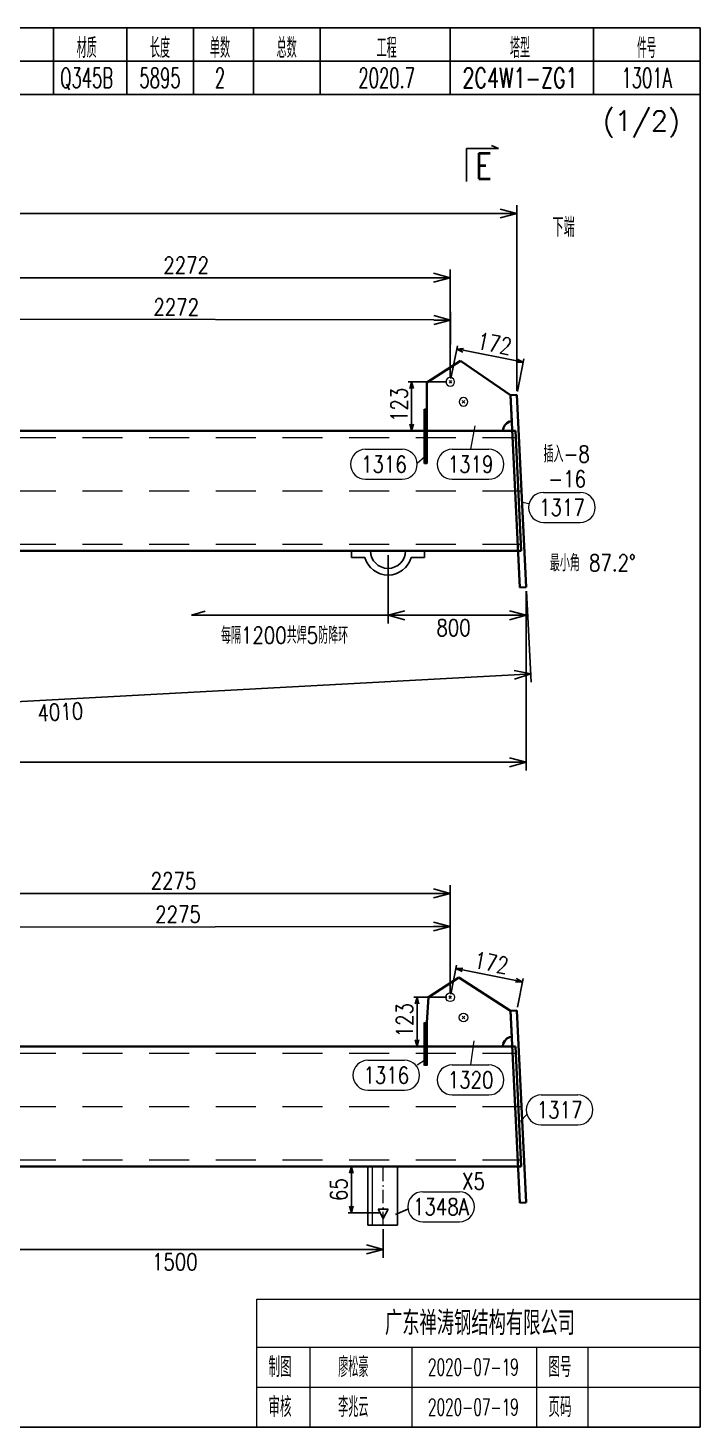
# Model space of a CAD drawing. Extents: x 154981 to 165753, y -86801 to -82885.
# Drawn here: x 157220.3 to 157321.1, y -83536.7 to -83326.7 of the extents above; entities that cross this region are included whole.
import ezdxf
from ezdxf.enums import TextEntityAlignment as Align

# ---------------------------------------------------------------- set-up
doc = ezdxf.new("R2010")
doc.units = 0
doc.header["$MEASUREMENT"] = 0
for name, pattern in [('虚线', [2.75, 2, -0.75]), ('长一点画线', [16.5, 10, -3, 0.5, -3]), ('长虚线', [10, 6, -4])]:
    doc.linetypes.add(name, pattern=pattern)
doc.layers.get('0').update_dxf_attribs({"linetype": 'CONTINUOUS', "lineweight": 25})
doc.layers.get('Defpoints').update_dxf_attribs({"linetype": 'CONTINUOUS'})
doc.layers.add('12', color=7, linetype='CONTINUOUS')
doc.layers.add('4', color=7, linetype='CONTINUOUS', lineweight=25)
doc.layers.add('5', color=7, linetype='CONTINUOUS', lineweight=25)
doc.styles.add('DimFont', font='simplex.shx', dxfattribs={"width": 0.8, "bigfont": 'gbhzfs.shx'})
doc.styles.get("Standard").update_dxf_attribs({"font": 'simplex.shx', "width": 0.7, "height": 3, "bigfont": 'gbhzfs.shx'})
doc.dimstyles.new('DHDxfDimStyleOpen30', dxfattribs={"dimtxt": 2.5, "dimasz": 2.5, "dimexe": 1.25, "dimexo": 0.625, "dimtad": 2, "dimtxsty": 'DimFont', "dimblk": 'OPEN30', "dimblk1": 'OPEN30', "dimblk2": 'OPEN30', "dimcen": 2.5, "dimadec": 0, "dimazin": 0, "dimtfac": 1, "dimtmove": 0, "dimatfit": 3, "dimfxl": 0, "dimarcsym": 0})

# ---------------------------------------------------------------- blocks, each defined once
blk = doc.blocks.new('_OPEN30')
at = {"color": 0, "linetype": 'ByBlock', "lineweight": -2}
for p, q in [((-1, 0.268), (0, 0)), ((0, 0), (-1, -0.268)), ((0, 0), (-1, 0))]:
    blk.add_line(p, q, dxfattribs=at)
blk = doc.blocks.new('*D593')
at = {"layer": '5', "color": 3, "linetype": 'Continuous', "lineweight": -2}
for p, q in [((157270.77, -83497.56), (157268.32, -83497.56)), ((157268.82, -83503.52), (157268.82, -83498.56)), ((157273.09, -83504.52), (157268.32, -83504.52))]:
    blk.add_line(p, q, dxfattribs=at)
at = {"layer": 'Defpoints', "color": 0, "linetype": 'Continuous'}
for p in [(157268.82, -83497.56), (157271.27, -83497.56), (157273.59, -83504.52)]:
    blk.add_point(p, dxfattribs=at)
at = {"layer": '5', "color": 3, "linetype": 'Continuous', "lineweight": -2}
for p, rotation in [((157268.82, -83497.56), 90), ((157268.82, -83504.52), 270)]:
    blk.add_blockref('_OPEN30', p, dxfattribs=dict(at, rotation=rotation))
at = {"layer": '5', "color": 6, "linetype": 'Continuous', "lineweight": 18, "insert": (157266.94, -83501.04), "char_height": 2.5, "attachment_point": 5, "rotation": 90, "style": 'DimFont'}
blk.add_mtext('65', dxfattribs=at)
blk = doc.blocks.new('*D596')
at = {"layer": '5', "color": 3, "linetype": 'Continuous', "lineweight": -2}
for p, q in [((157274.32, -83405.79), (157274.32, -83416.08)), ((157295.04, -83411.22), (157295.04, -83416.08)), ((157276.82, -83414.83), (157292.54, -83414.83))]:
    blk.add_line(p, q, dxfattribs=at)
at = {"layer": 'Defpoints', "color": 0, "linetype": 'Continuous'}
for p in [(157274.32, -83405.16), (157295.04, -83410.59), (157295.04, -83414.83)]:
    blk.add_point(p, dxfattribs=at)
at = {"layer": '5', "color": 3, "linetype": 'Continuous', "lineweight": -2, "xscale": 2.5, "yscale": 2.5, "zscale": 2.5, "rotation": 180}
blk.add_blockref('_OPEN30', (157274.32, -83414.83), dxfattribs=at)
at = {"layer": '5', "color": 3, "linetype": 'Continuous', "lineweight": -2, "xscale": 2.5, "yscale": 2.5, "zscale": 2.5}
blk.add_blockref('_OPEN30', (157295.04, -83414.83), dxfattribs=at)
at = {"layer": '5', "color": 6, "linetype": 'Continuous', "lineweight": 18, "insert": (157284.15, -83416.7), "char_height": 2.5, "attachment_point": 5, "style": 'DimFont'}
blk.add_mtext('800', dxfattribs=at)
blk = doc.blocks.new('*D592')
at = {"layer": '5', "color": 3, "linetype": 'Continuous', "lineweight": -2}
for p, q in [((157211.09, -83506.97), (157211.09, -83511.25)), ((157273.59, -83506.97), (157273.59, -83511.25)), ((157213.59, -83510), (157271.09, -83510))]:
    blk.add_line(p, q, dxfattribs=at)
at = {"layer": 'Defpoints', "color": 0, "linetype": 'Continuous'}
for p in [(157211.09, -83506.34), (157273.59, -83506.34), (157273.59, -83510)]:
    blk.add_point(p, dxfattribs=at)
at = {"layer": '5', "color": 3, "linetype": 'Continuous', "lineweight": -2, "xscale": 2.5, "yscale": 2.5, "zscale": 2.5, "rotation": 180}
blk.add_blockref('_OPEN30', (157211.09, -83510), dxfattribs=at)
at = {"layer": '5', "color": 3, "linetype": 'Continuous', "lineweight": -2, "xscale": 2.5, "yscale": 2.5, "zscale": 2.5}
blk.add_blockref('_OPEN30', (157273.59, -83510), dxfattribs=at)
at = {"layer": '5', "color": 6, "linetype": 'Continuous', "lineweight": 18, "insert": (157242.34, -83511.87), "char_height": 2.5, "attachment_point": 5, "style": 'DimFont'}
blk.add_mtext('1500', dxfattribs=at)
blk = doc.blocks.new('*D587')
at = {"layer": '5', "color": 3, "linetype": 'Continuous', "lineweight": -2}
for p, q in [((157047.89, -83383.2), (157047.89, -83353.26)), ((157050.39, -83354.51), (157291.14, -83354.51)), ((157293.64, -83381.11), (157293.64, -83353.26))]:
    blk.add_line(p, q, dxfattribs=at)
at = {"layer": 'Defpoints', "color": 0, "linetype": 'Continuous'}
for p in [(157293.64, -83354.51), (157293.64, -83381.73), (157047.89, -83383.82)]:
    blk.add_point(p, dxfattribs=at)
at = {"layer": '5', "color": 3, "linetype": 'Continuous', "lineweight": -2, "xscale": 2.5, "yscale": 2.5, "zscale": 2.5, "rotation": 180}
blk.add_blockref('_OPEN30', (157047.89, -83354.51), dxfattribs=at)
at = {"layer": '5', "color": 3, "linetype": 'Continuous', "lineweight": -2, "xscale": 2.5, "yscale": 2.5, "zscale": 2.5}
blk.add_blockref('_OPEN30', (157293.64, -83354.51), dxfattribs=at)
at = {"layer": '5', "color": 6, "linetype": 'Continuous', "lineweight": 18, "insert": (157170.36, -83352.21), "char_height": 2.5, "attachment_point": 5, "style": 'DimFont'}
blk.add_mtext('两端法兰最短5895', dxfattribs=at)
blk = doc.blocks.new('*D586')
at = {"layer": '5', "color": 3, "linetype": 'Continuous', "lineweight": -2}
for p, q in [((157047.89, -83409.13), (157047.89, -83438.14)), ((157295.04, -83411.22), (157295.04, -83438.14)), ((157050.39, -83436.89), (157292.54, -83436.89))]:
    blk.add_line(p, q, dxfattribs=at)
at = {"layer": 'Defpoints', "color": 0, "linetype": 'Continuous'}
for p in [(157047.89, -83408.5), (157295.04, -83410.59), (157295.04, -83436.89)]:
    blk.add_point(p, dxfattribs=at)
at = {"layer": '5', "color": 3, "linetype": 'Continuous', "lineweight": -2, "xscale": 2.5, "yscale": 2.5, "zscale": 2.5, "rotation": 180}
blk.add_blockref('_OPEN30', (157047.89, -83436.89), dxfattribs=at)
at = {"layer": '5', "color": 3, "linetype": 'Continuous', "lineweight": -2, "xscale": 2.5, "yscale": 2.5, "zscale": 2.5}
blk.add_blockref('_OPEN30', (157295.04, -83436.89), dxfattribs=at)
at = {"layer": '5', "color": 6, "linetype": 'Continuous', "lineweight": 18, "insert": (157171.47, -83439.19), "char_height": 2.5, "attachment_point": 5, "style": 'DimFont'}
blk.add_mtext('两端法兰最长5918', dxfattribs=at)
blk = doc.blocks.new('板孔21.5')
at = {"layer": '5', "color": 7, "linetype": 'Continuous', "lineweight": 13}
for p, q in [((-0.3, -0.3), (0.3, 0.3)), ((0.3, -0.3), (-0.3, 0.3))]:
    blk.add_line(p, q, dxfattribs=at)
blk.add_circle((0, 0), 1, dxfattribs=at)
blk = doc.blocks.new('*D658')
at = {"layer": '5', "color": 3, "linetype": 'Continuous', "lineweight": -2}
for p, q in [((157295.07, -83411.22), (157295.81, -83424.88)), ((157144.62, -83419.36), (157145.36, -83433.02)), ((157147.79, -83431.64), (157293.25, -83423.77))]:
    blk.add_line(p, q, dxfattribs=at)
at = {"layer": 'Defpoints', "color": 0, "linetype": 'Continuous'}
for p in [(157295.04, -83410.59), (157144.58, -83418.73), (157295.75, -83423.63)]:
    blk.add_point(p, dxfattribs=at)
at = {"layer": '5', "color": 3, "linetype": 'Continuous', "lineweight": -2, "xscale": 2.5, "yscale": 2.5, "zscale": 2.5}
for p, rotation in [((157295.75, -83423.63), 3.09657050387453), ((157145.29, -83431.77), 183.0965705038745)]:
    blk.add_blockref('_OPEN30', p, dxfattribs=dict(at, rotation=rotation))
at = {"layer": '5', "color": 6, "linetype": 'Continuous', "lineweight": 18, "insert": (157225.16, -83429.33), "char_height": 2.5, "attachment_point": 5, "rotation": 3.0966, "line_spacing_factor": 0.6, "style": 'DimFont'}
blk.add_mtext('4010', dxfattribs=at)
blk = doc.blocks.new('*D656')
at = {"layer": '5', "color": 3, "linetype": 'Continuous', "lineweight": -2}
for p, q in [((157283.76, -83379.28), (157284.73, -83374.36)), ((157285.61, -83375.05), (157293.62, -83376.63)), ((157293.74, -83381.24), (157294.7, -83376.33))]:
    blk.add_line(p, q, dxfattribs=at)
at = {"layer": 'Defpoints', "color": 0, "linetype": 'Continuous'}
for p in [(157294.61, -83376.82), (157283.66, -83379.77), (157293.64, -83381.73)]:
    blk.add_point(p, dxfattribs=at)
at = {"layer": '5', "color": 3, "linetype": 'Continuous', "lineweight": -2}
for p, rotation in [((157284.63, -83374.86), 168.865639606994), ((157294.61, -83376.82), 348.865639606994)]:
    blk.add_blockref('_OPEN30', p, dxfattribs=dict(at, rotation=rotation))
at = {"layer": '5', "color": 6, "linetype": 'Continuous', "lineweight": 18, "insert": (157290.3, -83374.06), "char_height": 2.5, "attachment_point": 5, "rotation": 348.8656, "line_spacing_factor": 0.6, "style": 'DimFont'}
blk.add_mtext('172', dxfattribs=at)
blk = doc.blocks.new('*D647')
at = {"layer": '5', "color": 3, "linetype": 'Continuous', "lineweight": -2}
for p, q in [((157283.16, -83379.77), (157277.36, -83379.77)), ((157277.86, -83386.16), (157277.86, -83380.77)), ((157283.16, -83387.16), (157277.36, -83387.16))]:
    blk.add_line(p, q, dxfattribs=at)
at = {"layer": 'Defpoints', "color": 0, "linetype": 'Continuous'}
for p in [(157277.86, -83379.77), (157283.66, -83379.77), (157283.66, -83387.16)]:
    blk.add_point(p, dxfattribs=at)
at = {"layer": '5', "color": 3, "linetype": 'Continuous', "lineweight": -2}
for p, rotation in [((157277.86, -83379.77), 90), ((157277.86, -83387.16), 270)]:
    blk.add_blockref('_OPEN30', p, dxfattribs=dict(at, rotation=rotation))
at = {"layer": '5', "color": 6, "linetype": 'Continuous', "lineweight": 18, "insert": (157275.99, -83383.24), "char_height": 2.5, "attachment_point": 5, "rotation": 90, "line_spacing_factor": 0.6, "style": 'DimFont'}
blk.add_mtext('123', dxfattribs=at)
blk = doc.blocks.new('*D643')
at = {"layer": '5', "color": 3, "linetype": 'Continuous', "lineweight": -2}
for p, q in [((157200.03, -83378.97), (157200.04, -83369.09)), ((157283.66, -83379.14), (157283.68, -83369.26)), ((157202.54, -83370.34), (157281.18, -83370.5))]:
    blk.add_line(p, q, dxfattribs=at)
at = {"layer": 'Defpoints', "color": 0, "linetype": 'Continuous'}
for p in [(157283.68, -83370.51), (157200.02, -83379.6), (157283.66, -83379.77)]:
    blk.add_point(p, dxfattribs=at)
at = {"layer": '5', "color": 3, "linetype": 'Continuous', "lineweight": -2, "xscale": 2.5, "yscale": 2.5, "zscale": 2.5}
for p, rotation in [((157200.04, -83370.34), 179.8854621221516), ((157283.68, -83370.51), 359.8854621221516)]:
    blk.add_blockref('_OPEN30', p, dxfattribs=dict(at, rotation=rotation))
at = {"layer": '5', "color": 6, "linetype": 'Continuous', "lineweight": 18, "insert": (157242.55, -83368.55), "char_height": 2.5, "attachment_point": 5, "rotation": 359.8855, "line_spacing_factor": 0.6, "style": 'DimFont'}
blk.add_mtext('2272', dxfattribs=at)
blk = doc.blocks.new('*D634')
at = {"layer": '5', "color": 3, "linetype": 'Continuous', "lineweight": -2}
for p, q in [((157200.02, -83378.97), (157200.02, -83362.91)), ((157283.66, -83379.14), (157283.66, -83362.91)), ((157202.52, -83364.16), (157281.16, -83364.16))]:
    blk.add_line(p, q, dxfattribs=at)
at = {"layer": 'Defpoints', "color": 0, "linetype": 'Continuous'}
for p in [(157283.66, -83364.16), (157200.02, -83379.6), (157283.66, -83379.77)]:
    blk.add_point(p, dxfattribs=at)
at = {"layer": '5', "color": 3, "linetype": 'Continuous', "lineweight": -2, "xscale": 2.5, "yscale": 2.5, "zscale": 2.5, "rotation": 180}
blk.add_blockref('_OPEN30', (157200.02, -83364.16), dxfattribs=at)
at = {"layer": '5', "color": 3, "linetype": 'Continuous', "lineweight": -2, "xscale": 2.5, "yscale": 2.5, "zscale": 2.5}
blk.add_blockref('_OPEN30', (157283.66, -83364.16), dxfattribs=at)
at = {"layer": '5', "color": 6, "linetype": 'Continuous', "lineweight": 18, "insert": (157244.04, -83362.29), "char_height": 2.5, "attachment_point": 5, "line_spacing_factor": 0.6, "style": 'DimFont'}
blk.add_mtext('2272', dxfattribs=at)
blk = doc.blocks.new('*D630')
at = {"layer": '5', "color": 3, "linetype": 'Continuous', "lineweight": -2}
for p, q in [((157283.76, -83471.67), (157284.61, -83467.36)), ((157285.49, -83468.05), (157293.51, -83469.63)), ((157293.74, -83473.64), (157294.58, -83469.33))]:
    blk.add_line(p, q, dxfattribs=at)
at = {"layer": 'Defpoints', "color": 0, "linetype": 'Continuous'}
for p in [(157294.49, -83469.82), (157283.66, -83472.16), (157293.64, -83474.13)]:
    blk.add_point(p, dxfattribs=at)
at = {"layer": '5', "color": 3, "linetype": 'Continuous', "lineweight": -2}
for p, rotation in [((157284.51, -83467.85), 168.8656846305238), ((157294.49, -83469.82), 348.8656846305238)]:
    blk.add_blockref('_OPEN30', p, dxfattribs=dict(at, rotation=rotation))
at = {"layer": '5', "color": 6, "linetype": 'Continuous', "lineweight": 18, "insert": (157289.82, -83466.99), "char_height": 2.5, "attachment_point": 5, "rotation": 348.8657, "line_spacing_factor": 0.6, "style": 'DimFont'}
blk.add_mtext('172', dxfattribs=at)
blk = doc.blocks.new('*D624')
at = {"layer": '5', "color": 3, "linetype": 'Continuous', "lineweight": -2}
for p, q in [((157283.16, -83472.16), (157278.17, -83472.16)), ((157278.67, -83478.56), (157278.67, -83473.16)), ((157283.16, -83479.56), (157278.17, -83479.56))]:
    blk.add_line(p, q, dxfattribs=at)
at = {"layer": 'Defpoints', "color": 0, "linetype": 'Continuous'}
for p in [(157278.67, -83472.16), (157283.66, -83472.16), (157283.66, -83479.56)]:
    blk.add_point(p, dxfattribs=at)
at = {"layer": '5', "color": 3, "linetype": 'Continuous', "lineweight": -2}
for p, rotation in [((157278.67, -83472.16), 90), ((157278.67, -83479.56), 270)]:
    blk.add_blockref('_OPEN30', p, dxfattribs=dict(at, rotation=rotation))
at = {"layer": '5', "color": 6, "linetype": 'Continuous', "lineweight": 18, "insert": (157276.8, -83475.6), "char_height": 2.5, "attachment_point": 5, "rotation": 90, "line_spacing_factor": 0.6, "style": 'DimFont'}
blk.add_mtext('123', dxfattribs=at)
blk = doc.blocks.new('*D621')
at = {"layer": '5', "color": 3, "linetype": 'Continuous', "lineweight": -2}
for p, q in [((157283.66, -83471.54), (157283.65, -83460.28)), ((157199.88, -83471.64), (157199.86, -83460.38)), ((157202.37, -83461.63), (157281.15, -83461.54))]:
    blk.add_line(p, q, dxfattribs=at)
at = {"layer": 'Defpoints', "color": 0, "linetype": 'Continuous'}
for p in [(157283.65, -83461.53), (157199.88, -83472.26), (157283.66, -83472.16)]:
    blk.add_point(p, dxfattribs=at)
at = {"layer": '5', "color": 3, "linetype": 'Continuous', "lineweight": -2, "xscale": 2.5, "yscale": 2.5, "zscale": 2.5}
for p, rotation in [((157199.87, -83461.63), 180.0654154288701), ((157283.65, -83461.53), 0.06541542887015028)]:
    blk.add_blockref('_OPEN30', p, dxfattribs=dict(at, rotation=rotation))
at = {"layer": '5', "color": 6, "linetype": 'Continuous', "lineweight": 18, "insert": (157242.82, -83459.71), "char_height": 2.5, "attachment_point": 5, "rotation": 0.0654, "line_spacing_factor": 0.6, "style": 'DimFont'}
blk.add_mtext('2275', dxfattribs=at)
blk = doc.blocks.new('*D615')
at = {"layer": '5', "color": 3, "linetype": 'Continuous', "lineweight": -2}
for p, q in [((157199.88, -83471.64), (157199.88, -83455.31)), ((157283.66, -83471.54), (157283.66, -83455.31)), ((157202.38, -83456.56), (157281.16, -83456.56))]:
    blk.add_line(p, q, dxfattribs=at)
at = {"layer": 'Defpoints', "color": 0, "linetype": 'Continuous'}
for p in [(157283.66, -83456.56), (157199.88, -83472.26), (157283.66, -83472.16)]:
    blk.add_point(p, dxfattribs=at)
at = {"layer": '5', "color": 3, "linetype": 'Continuous', "lineweight": -2, "xscale": 2.5, "yscale": 2.5, "zscale": 2.5, "rotation": 180}
blk.add_blockref('_OPEN30', (157199.88, -83456.56), dxfattribs=at)
at = {"layer": '5', "color": 3, "linetype": 'Continuous', "lineweight": -2, "xscale": 2.5, "yscale": 2.5, "zscale": 2.5}
blk.add_blockref('_OPEN30', (157283.66, -83456.56), dxfattribs=at)
at = {"layer": '5', "color": 6, "linetype": 'Continuous', "lineweight": 18, "insert": (157242.14, -83454.68), "char_height": 2.5, "attachment_point": 5, "line_spacing_factor": 0.6, "style": 'DimFont'}
blk.add_mtext('2275', dxfattribs=at)
blk = doc.blocks.new('*D858')
at = {"layer": '5', "color": 3, "linetype": 'Continuous', "lineweight": -2}
blk.add_arc((157143.98, -83479.56), 5.18, 11.087, 80.8771, dxfattribs=at)
at = {"layer": 'Defpoints', "color": 0, "linetype": 'Continuous'}
for p in [(157143.75, -83472.92), (157143.87, -83476.53), (157146.46, -83475.02), (157048.49, -83479.56), (157293.42, -83479.56)]:
    blk.add_point(p, dxfattribs=at)
at = {"layer": '5', "color": 3, "linetype": 'Continuous', "lineweight": -2}
for p, rotation in [((157143.8, -83474.39), 176.4206209813917), ((157149.15, -83479.56), 275.5434850626055)]:
    blk.add_blockref('_OPEN30', p, dxfattribs=dict(at, rotation=rotation))
at = {"layer": '5', "color": 6, "linetype": 'Continuous', "lineweight": 18, "insert": (157150.53, -83476.79), "char_height": 2.5, "attachment_point": 5, "rotation": 292.9335, "style": 'DimFont'}
blk.add_mtext('92°', dxfattribs=at)
blk = doc.blocks.new('*D859')
at = {"layer": '5', "color": 3, "linetype": 'Continuous', "lineweight": -2}
blk.add_arc((157143.98, -83387.16), 5.14, 11.1586, 80.8055, dxfattribs=at)
at = {"layer": 'Defpoints', "color": 0, "linetype": 'Continuous'}
for p in [(157143.63, -83376.91), (157143.87, -83384.13), (157146.45, -83382.65), (157048.49, -83387.16), (157293.42, -83387.16)]:
    blk.add_point(p, dxfattribs=at)
at = {"layer": '5', "color": 3, "linetype": 'Continuous', "lineweight": -2}
for p, rotation in [((157143.8, -83382.02), 176.3848159835233), ((157149.12, -83387.16), 275.5792895346453)]:
    blk.add_blockref('_OPEN30', p, dxfattribs=dict(at, rotation=rotation))
at = {"layer": '5', "color": 6, "linetype": 'Continuous', "lineweight": 18, "insert": (157150.33, -83384.03), "char_height": 2.5, "attachment_point": 5, "rotation": 296.2715, "style": 'DimFont'}
blk.add_mtext('92°', dxfattribs=at)
blk = doc.blocks.new('CTDHK')
at = {"color": 0, "linetype": 'Continuous'}
for p, q in [((0, 210), (297, 210)), ((297, 210), (297, 0)), ((297, 0), (0, 0))]:
    blk.add_line(p, q, dxfattribs=at)

msp = doc.modelspace()

# ---------------------------------------------------------------- linework, layer by layer
at = {"color": 3, "linetype": 'Continuous'}
for p, q in [((157286.11222, -83349.71429), (157286.11222, -83344.73299)), ((157286.11222, -83344.73299), (157290.89143, -83344.73299)), ((157290.89143, -83344.73299), (157289.83689, -83344.31448)), ((157244.81848, -83414.82515), (157246.90153, -83414.20819)), ((157271.26807, -83506.34481), (157271.26807, -83497.55967)), ((157275.73764, -83506.34481), (157275.73764, -83497.55967)), ((157272.83709, -83503.9444), (157274.34667, -83503.9444)), ((157273.59188, -83505.35993), (157272.83709, -83503.9444)), ((157273.59188, -83505.35993), (157274.34667, -83503.9444)), ((157277.28605, -83503.9834), (157275.43726, -83504.76258)), ((157271.26807, -83506.34481), (157275.73764, -83506.34481))]:
    msp.add_line(p, q, dxfattribs=at)
at = {"layer": '12'}
for p, q in [((157268.85146, -83405.16157), (157271.70343, -83405.16157)), ((157268.85146, -83406.16157), (157268.85146, -83405.16157)), ((157276.94082, -83405.16157), (157279.79279, -83405.16157)), ((157279.79279, -83406.16157), (157279.79279, -83405.16157)), ((157268.85146, -83406.16157), (157270.84435, -83406.16157)), ((157277.7999, -83406.16157), (157279.79279, -83406.16157)), ((157274.32212, -83414.82515), (157244.81848, -83414.82515))]:
    msp.add_line(p, q, dxfattribs=at)
for radius, start, end in [(2.61869, 180, 0), (3.61869, 196.0420559, 343.9579441)]:
    msp.add_arc((157274.32212, -83405.16157), radius, start, end, dxfattribs=at)
at = {"layer": '4', "color": 1, "linetype": 'Continuous', "lineweight": 25}
for p, q in [((157224.11666, -83336.66733), (157224.11666, -83326.66733)), ((157235.11666, -83336.66733), (157235.11666, -83326.66733)), ((157245.11666, -83336.66733), (157245.11666, -83326.66733)), ((157254.11666, -83336.66733), (157254.11666, -83326.66733)), ((157264.11666, -83336.66733), (157264.11666, -83326.66733)), ((157283.61666, -83336.66733), (157283.61666, -83326.66733)), ((157305.11666, -83336.66733), (157305.11666, -83326.66733)), ((157174.11666, -83331.66733), (157321.11666, -83331.66733)), ((157174.11666, -83336.66733), (157321.11666, -83336.66733))]:
    msp.add_line(p, q, dxfattribs=at)
at = {"layer": '4', "color": 1, "linetype": 'Continuous', "lineweight": 18}
for p, q in [((157254.61666, -83517.46733), (157321.11666, -83517.46733)), ((157254.61666, -83536.66733), (157254.61666, -83517.46733)), ((157254.61666, -83524.66733), (157321.11666, -83524.66733)), ((157262.61666, -83536.66733), (157262.61666, -83524.66733)), ((157277.91666, -83536.66733), (157277.91666, -83524.66733)), ((157296.61666, -83536.66733), (157296.61666, -83524.66733)), ((157304.31666, -83536.66733), (157304.31666, -83524.66733)), ((157254.61666, -83530.66733), (157321.11666, -83530.66733))]:
    msp.add_line(p, q, dxfattribs=at)
msp.add_lwpolyline([(157024.11666, -83326.66733), (157024.11666, -83536.66733), (157321.11666, -83536.66733), (157321.11666, -83326.66733)], close=True, dxfattribs=at)
at = {"layer": '5', "color": 7, "linetype": 'Continuous', "lineweight": 35}
for p, q in [((157285.199, -83376.61071), (157280.15443, -83379.89606)), ((157292.67734, -83381.77708), (157285.199, -83376.61071)), ((157280.15443, -83379.89606), (157280.15443, -83387.16157)), ((157292.67734, -83381.77708), (157293.63942, -83381.73039)), ((157292.86691, -83385.6836), (157292.67734, -83381.77708)), ((157294.07794, -83410.63944), (157292.67734, -83381.77708)), ((157293.63942, -83381.73039), (157295.04002, -83410.59275)), ((157279.79323, -83383.8893), (157279.79323, -83392.03423)), ((157280.15443, -83392.03423), (157280.15443, -83383.8893)), ((157291.55099, -83387.16157), (157291.62149, -83386.70634)), ((157291.62149, -83386.70634), (157291.82639, -83386.29375)), ((157291.82639, -83386.29375), (157292.1465, -83385.96247)), ((157292.1465, -83385.96247), (157292.55181, -83385.74353)), ((157292.55181, -83385.74353), (157292.86691, -83385.6836)), ((157048.49372, -83387.16157), (157293.4208, -83387.16157)), ((157280.15443, -83387.16157), (157291.55099, -83387.16157)), ((157293.4208, -83387.16157), (157294.29429, -83405.16157)), ((157294.29429, -83405.16157), (157048.49372, -83405.16157)), ((157295.04002, -83410.59275), (157294.07794, -83410.63944)), ((157280.40652, -83472.12987), (157284.94663, -83469.17305)), ((157284.94663, -83469.17305), (157292.67734, -83474.17518)), ((157280.15429, -83475.94763), (157280.40652, -83472.12987)), ((157293.63942, -83474.12849), (157292.67734, -83474.17518)), ((157292.67734, -83474.17518), (157292.86682, -83478.07981)), ((157292.67734, -83474.17518), (157294.07794, -83503.03754)), ((157295.04002, -83502.99085), (157293.63942, -83474.12849)), ((157279.79308, -83482.41607), (157279.79308, -83475.95891)), ((157280.15429, -83479.55967), (157280.15429, -83475.94763)), ((157280.15429, -83475.95891), (157280.15429, -83482.41607)), ((157291.61151, -83479.10442), (157291.541, -83479.55967)), ((157291.81642, -83478.69181), (157291.61151, -83479.10442)), ((157292.13655, -83478.36053), (157291.81642, -83478.69181)), ((157292.54189, -83478.1416), (157292.13655, -83478.36053)), ((157292.86682, -83478.07981), (157292.54189, -83478.1416)), ((157293.4208, -83479.55967), (157048.49372, -83479.55967)), ((157291.541, -83479.55967), (157280.15429, -83479.55967)), ((157294.29429, -83497.55967), (157293.4208, -83479.55967)), ((157048.49372, -83497.55967), (157294.29429, -83497.55967)), ((157294.07794, -83503.03754), (157295.04002, -83502.99085))]:
    msp.add_line(p, q, dxfattribs=at)
at = {"layer": '5', "color": 7, "linetype": '虚线', "lineweight": 18}
for p, q in [((157280.15443, -83383.8893), (157279.79323, -83383.8893)), ((157279.79323, -83392.03423), (157280.15443, -83392.03423)), ((157279.79308, -83475.95891), (157280.15429, -83475.95891)), ((157280.15429, -83482.41607), (157279.79308, -83482.41607))]:
    msp.add_line(p, q, dxfattribs=at)
at = {"layer": '5', "color": 3, "linetype": 'Continuous', "lineweight": 18}
for p, q in [((157287.34376, -83386.39122), (157286.70614, -83389.91157)), ((157270.95614, -83389.91157), (157276.45614, -83389.91157)), ((157283.95614, -83389.91157), (157289.45614, -83389.91157)), ((157279.83753, -83391.03521), (157278.70371, -83392.05702)), ((157270.95614, -83394.41157), (157276.45614, -83394.41157)), ((157283.95614, -83394.41157), (157289.45614, -83394.41157)), ((157297.65243, -83396.38021), (157303.15243, -83396.38021)), ((157294.31374, -83397.80739), (157295.44773, -83398.04746)), ((157297.65243, -83400.88021), (157303.15243, -83400.88021)), ((157287.17448, -83478.67612), (157286.70614, -83482.30967)), ((157271.30736, -83481.61772), (157276.80736, -83481.61772)), ((157279.9208, -83481.57369), (157278.68127, -83482.36579)), ((157283.95614, -83482.30967), (157289.45614, -83482.30967)), ((157271.30736, -83486.11772), (157276.80736, -83486.11772)), ((157283.95614, -83486.80967), (157289.45614, -83486.80967)), ((157297.30652, -83486.82228), (157302.80652, -83486.82228)), ((157295.1453, -83489.74072), (157294.20092, -83490.77923)), ((157297.30652, -83491.32228), (157302.80652, -83491.32228)), ((157279.5212, -83501.35851), (157285.0212, -83501.35851)), ((157279.5212, -83505.85851), (157285.0212, -83505.85851))]:
    msp.add_line(p, q, dxfattribs=at)
at = {"layer": '5', "color": 7, "linetype": '长虚线', "lineweight": 18}
for p, q in [((157048.49372, -83388.16157), (157293.4208, -83388.16157)), ((157048.49372, -83404.16157), (157294.29429, -83404.16157)), ((157048.49372, -83480.55967), (157293.4208, -83480.55967)), ((157048.49372, -83496.55967), (157294.29429, -83496.55967))]:
    msp.add_line(p, q, dxfattribs=at)
at = {"layer": '5', "color": 56, "linetype": '长虚线', "lineweight": 18}
for p, q in [((157048.49372, -83396.16157), (157294.29429, -83396.16157)), ((157048.49372, -83488.55967), (157294.29429, -83488.55967))]:
    msp.add_line(p, q, dxfattribs=at)
at = {"layer": '5', "color": 2, "linetype": 'Continuous', "lineweight": 18}
msp.add_line((157272.00981, -83506.34481), (157272.00981, -83497.55967), dxfattribs=at)
at = {"layer": '5', "color": 240, "linetype": '长一点画线', "lineweight": 18, "ltscale": 0.2}
msp.add_line((157273.59188, -83506.34481), (157273.59188, -83497.55967), dxfattribs=at)
at = {"layer": '5', "color": 3, "linetype": 'Continuous', "lineweight": 18}
for centre, start, end in [((157270.95614, -83392.16157), 90, 270), ((157276.45614, -83392.16157), 270, 90), ((157283.95614, -83392.16157), 90, 270), ((157289.45614, -83392.16157), 270, 90), ((157297.65243, -83398.63021), 90, 270), ((157303.15243, -83398.63021), 270, 90), ((157271.30736, -83483.86772), 90, 270), ((157276.80736, -83483.86772), 270, 90), ((157283.95614, -83484.55967), 90, 270), ((157289.45614, -83484.55967), 270, 90), ((157297.30652, -83489.07228), 90, 270), ((157302.80652, -83489.07228), 270, 90), ((157279.5212, -83503.60851), 90, 270), ((157285.0212, -83503.60851), 270, 90)]:
    msp.add_arc(centre, 2.25, start, end, dxfattribs=at)

# ---------------------------------------------------------------- block references
at = {"color": 2, "linetype": 'Continuous'}
msp.add_blockref('CTDHK', (157024.11666, -83536.66733), dxfattribs=at)
at = {"layer": '5', "color": 7, "linetype": 'Continuous', "lineweight": 35, "xscale": -0.6499999999941792, "yscale": 0.6499999999941792, "zscale": 0.65, "rotation": 180}
for p in [(157283.66232, -83379.76675), (157285.63353, -83382.79349)]:
    msp.add_blockref('板孔21.5', p, dxfattribs=at)
at = {"layer": '5', "color": 7, "linetype": 'Continuous', "lineweight": 35, "xscale": 0.6499999999941792, "yscale": 0.6499999999941792, "zscale": 0.65}
for p in [(157283.66218, -83472.16483), (157285.63339, -83475.19157)]:
    msp.add_blockref('板孔21.5', p, dxfattribs=at)

# ---------------------------------------------------------------- texts
at = {"layer": '4', "color": 1, "linetype": 'Continuous', "lineweight": 25}
for s, width, p in [('材质', 0.7, (157229.11666, -83329.66733)), ('长度', 0.7, (157240.11666, -83329.66733)), ('单数', 0.7, (157249.11666, -83329.66733)), ('总数', 0.7, (157259.11666, -83329.66733)), ('工程', 0.7, (157274.11666, -83329.66733)), ('塔型', 0.7, (157294.11666, -83329.66733)), ('件号', 0.6, (157313.11666, -83329.66733)), ('Q345B', 0.6, (157229.11666, -83334.16733)), ('5895', 0.6, (157240.11666, -83334.16733)), ('2', 0.6, (157249.11666, -83334.16733)), ('2020.7', 0.6, (157274.11666, -83334.16733)), ('2C4W1-ZG1', 0.7, (157294.11666, -83334.16733)), ('1301A', 0.6, (157313.11666, -83334.16733))]:
    msp.add_text(s, height=3, dxfattribs=dict(at, width=width)).set_placement(p, align=Align.MIDDLE_CENTER)
at = {"layer": '4', "color": 2, "linetype": 'Continuous', "lineweight": 25}
msp.add_text('(1/2)', height=3, dxfattribs=at).set_placement((157312.31925, -83340.62772), align=Align.MIDDLE_CENTER)
at = {"layer": '4', "color": 1, "linetype": 'Continuous', "lineweight": 13}
msp.add_text('广东禅涛钢结构有限公司', height=3.6, dxfattribs=at).set_placement((157288.11666, -83521.06733), align=Align.MIDDLE_CENTER)
for s, height, width, p in [('制图', 3, 0.8, (157258.11666, -83527.66733)), ('廖松豪', 3, 0.7, (157269.11666, -83527.66733)), ('2020-07-19', 2.5, 0.6, (157287.11666, -83527.66733)), ('图号', 3, 0.8, (157300.11666, -83527.66733)), ('审核', 3, 0.8, (157258.11666, -83533.66733)), ('李兆云', 3, 0.7, (157269.11666, -83533.66733)), ('2020-07-19', 2.5, 0.6, (157287.11666, -83533.66733)), ('页码', 3, 0.8, (157300.11666, -83533.66733))]:
    msp.add_text(s, height=height, dxfattribs=dict(at, width=width)).set_placement(p, align=Align.MIDDLE_CENTER)
at = {"layer": '5', "color": 2, "linetype": 'Continuous', "lineweight": 18, "width": 0.8}
for s, height, p in [('E', 3.84912, (157288.65674, -83345.45794)), ('下端', 2.88684, (157300.6586, -83355.12885))]:
    msp.add_text(s, height=height, dxfattribs=at).set_placement(p, align=Align.TOP_CENTER)
at = {"layer": '5', "color": 6, "linetype": 'Continuous', "lineweight": 18, "width": 0.8}
for s, p in [('1316', (157273.70614, -83392.16157)), ('1319', (157286.70614, -83392.16157)), ('1317', (157300.40243, -83398.63021)), ('1316', (157274.05736, -83483.86772)), ('1320', (157286.70614, -83484.55967)), ('1317', (157300.05652, -83489.07228))]:
    msp.add_text(s, height=2.5, dxfattribs=at).set_placement(p, align=Align.MIDDLE_CENTER)
at = {"layer": '5', "color": 7, "linetype": 'Continuous', "lineweight": 18, "width": 0.8}
for s, p in [('插入-8', (157301.11432, -83390.61745)), ('-16', (157301.19478, -83394.36146))]:
    msp.add_text(s, height=2.5, dxfattribs=at).set_placement(p, align=Align.MIDDLE_CENTER)
at = {"layer": '5', "color": 2, "linetype": 'Continuous', "lineweight": 18, "width": 0.8}
for s, p in [('最小角 87.2%%d', (157305.04559, -83406.96364)), ('X5', (157287.14083, -83499.76117)), ('1348A', (157282.2712, -83503.60851))]:
    msp.add_text(s, height=2.5, dxfattribs=at).set_placement(p, align=Align.MIDDLE_CENTER)
at = {"layer": '5', "color": 7, "linetype": 'Continuous', "lineweight": 18, "width": 0.8}
msp.add_text('每隔1200共焊5防降环', height=2.5, dxfattribs=at).set_placement((157258.79875, -83417.69542), align=Align.MIDDLE)

# ---------------------------------------------------------------- dimensions: what is measured, and where the dimension line sits
at = {"layer": '5', "color": 3, "linetype": 'Continuous', "lineweight": 18}
for base, p1, p2, text, override, picture, middle in [((157293.63942, -83354.50677), (157047.89172, -83383.82044), (157293.63942, -83381.73039), '两端法兰最短5895', {"dimclrd": 3, "dimclre": 3, "dimclrt": 6}, '*D587', (157170.36035, -83354.50677)), ((157283.66232, -83364.16157), (157200.02382, -83379.59955), (157283.66232, -83379.76675), '2272', {"dimtxt": 2.5, "dimclrd": 3, "dimclre": 3, "dimclrt": 6}, '*D634', (157244.037, -83364.16157)), ((157295.04002, -83414.82515), (157274.32212, -83405.16157), (157295.04002, -83410.59275), '800', {"dimclrd": 3, "dimclre": 3, "dimclrt": 6}, '*D596', (157284.14642, -83414.82515)), ((157283.66218, -83456.55967), (157199.87722, -83472.26049), (157283.66218, -83472.16483), '2275', {"dimtxt": 2.5, "dimclrd": 3, "dimclre": 3, "dimclrt": 6}, '*D615', (157242.14408, -83456.55967))]:
    dim = msp.add_linear_dim(base=base, p1=p1, p2=p2, text=text, dimstyle='DHDxfDimStyleOpen30', override=override, dxfattribs=at)
    dim.commit()
    dim.dimension.update_dxf_attribs({"geometry": picture, "text_midpoint": middle, "dimtype": 160})
for base, p1, p2, angle, text, override, picture, middle in [((157283.68084, -83370.50623), (157200.02382, -83379.59955), (157283.66232, -83379.76675), 359.8854621, '2272', {"dimtxt": 2.5, "dimclrd": 3, "dimclre": 3, "dimclrt": 6}, '*D643', (157242.54473, -83370.424)), ((157294.60608, -83376.81885), (157283.66232, -83379.76675), (157293.63942, -83381.73039), 348.8656396, '172', {"dimasz": 1, "dimexe": 0.5, "dimexo": 0.5, "dimclrd": 3, "dimclre": 3, "dimclrt": 6}, '*D656', (157289.93832, -83375.90017)), ((157277.86402, -83379.76675), (157283.66232, -83387.16157), (157283.66232, -83379.76675), 90, '123', {"dimasz": 1, "dimexe": 0.5, "dimexo": 0.5, "dimclrd": 3, "dimclre": 3, "dimclrt": 6}, '*D647', (157277.86402, -83383.24023)), ((157295.74551, -83423.63364), (157144.58332, -83418.73216), (157295.04002, -83410.59275), 3.0965705, '4010', {"dimtxt": 2.5, "dimclrd": 3, "dimclre": 3, "dimclrt": 6}, '*D658', (157225.06263, -83427.45744)), ((157283.65004, -83461.53485), (157199.87722, -83472.26049), (157283.66218, -83472.16483), 0.0654154, '2275', {"dimtxt": 2.5, "dimclrd": 3, "dimclre": 3, "dimclrt": 6}, '*D621', (157242.8265, -83461.58146)), ((157294.48766, -83469.81864), (157283.66218, -83472.16483), (157293.63942, -83474.12849), 348.8656846, '172', {"dimasz": 1, "dimexe": 0.5, "dimexo": 0.5, "dimclrd": 3, "dimclre": 3, "dimclrt": 6}, '*D630', (157289.45769, -83468.82867)), ((157278.67444, -83472.16483), (157283.66218, -83479.55967), (157283.66218, -83472.16483), 90, '123', {"dimasz": 1, "dimexe": 0.5, "dimexo": 0.5, "dimclrd": 3, "dimclre": 3, "dimclrt": 6}, '*D624', (157278.67444, -83475.60259))]:
    dim = msp.add_linear_dim(base=base, p1=p1, p2=p2, angle=angle, text=text, dimstyle='DHDxfDimStyleOpen30', override=override, dxfattribs=at)
    dim.commit()
    dim.dimension.update_dxf_attribs({"geometry": picture, "text_midpoint": middle, "dimtype": 161})
for base, line1, line2, picture, middle in [((157146.44598, -83382.65017), ((157048.49372, -83387.16157), (157293.4208, -83387.16157)), ((157143.62541, -83376.90868), (157143.87301, -83384.12851)), '*D859', (157148.58861, -83384.88524)), ((157146.46187, -83475.01923), ((157143.87301, -83476.52661), (157143.74921, -83472.9167)), ((157293.4208, -83479.55967), (157048.49372, -83479.55967)), '*D858', (157148.74382, -83477.54281))]:
    dim = msp.add_angular_dim_2l(base=base, line1=line1, line2=line2, dimstyle='DHDxfDimStyleOpen30', override={"dimasz": 1, "dimexe": 0.5, "dimexo": 0.5, "dimclrd": 3, "dimclre": 3, "dimclrt": 6}, dxfattribs=at)
    dim.commit()
    dim.dimension.update_dxf_attribs({"geometry": picture, "text_midpoint": middle, "dimtype": 162})
for base, p1, p2, text, picture, middle in [((157295.04002, -83436.89225), (157047.89172, -83408.50271), (157295.04002, -83410.59275), '两端法兰最长5918', '*D586', (157171.46587, -83439.1883)), ((157273.59188, -83509.99893), (157211.08557, -83506.34481), (157273.59188, -83506.34481), '1500', '*D592', (157242.33872, -83511.87393))]:
    dim = msp.add_linear_dim(base=base, p1=p1, p2=p2, text=text, dimstyle='DHDxfDimStyleOpen30', override={"dimclrd": 3, "dimclre": 3, "dimclrt": 6}, dxfattribs=at)
    dim.commit()
    dim.dimension.update_dxf_attribs({"geometry": picture, "text_midpoint": middle})
dim = msp.add_linear_dim(base=(157268.81654, -83497.55967), p1=(157273.5867, -83504.51699), p2=(157271.26807, -83497.55967), angle=90, text='65', dimstyle='DHDxfDimStyleOpen30', override={"dimasz": 1, "dimexe": 0.5, "dimexo": 0.5, "dimclrd": 3, "dimclre": 3, "dimclrt": 6}, dxfattribs=at)
dim.commit()
dim.dimension.update_dxf_attribs({"geometry": '*D593', "text_midpoint": (157266.94154, -83501.03833)})

doc.saveas('drawing.dxf')
